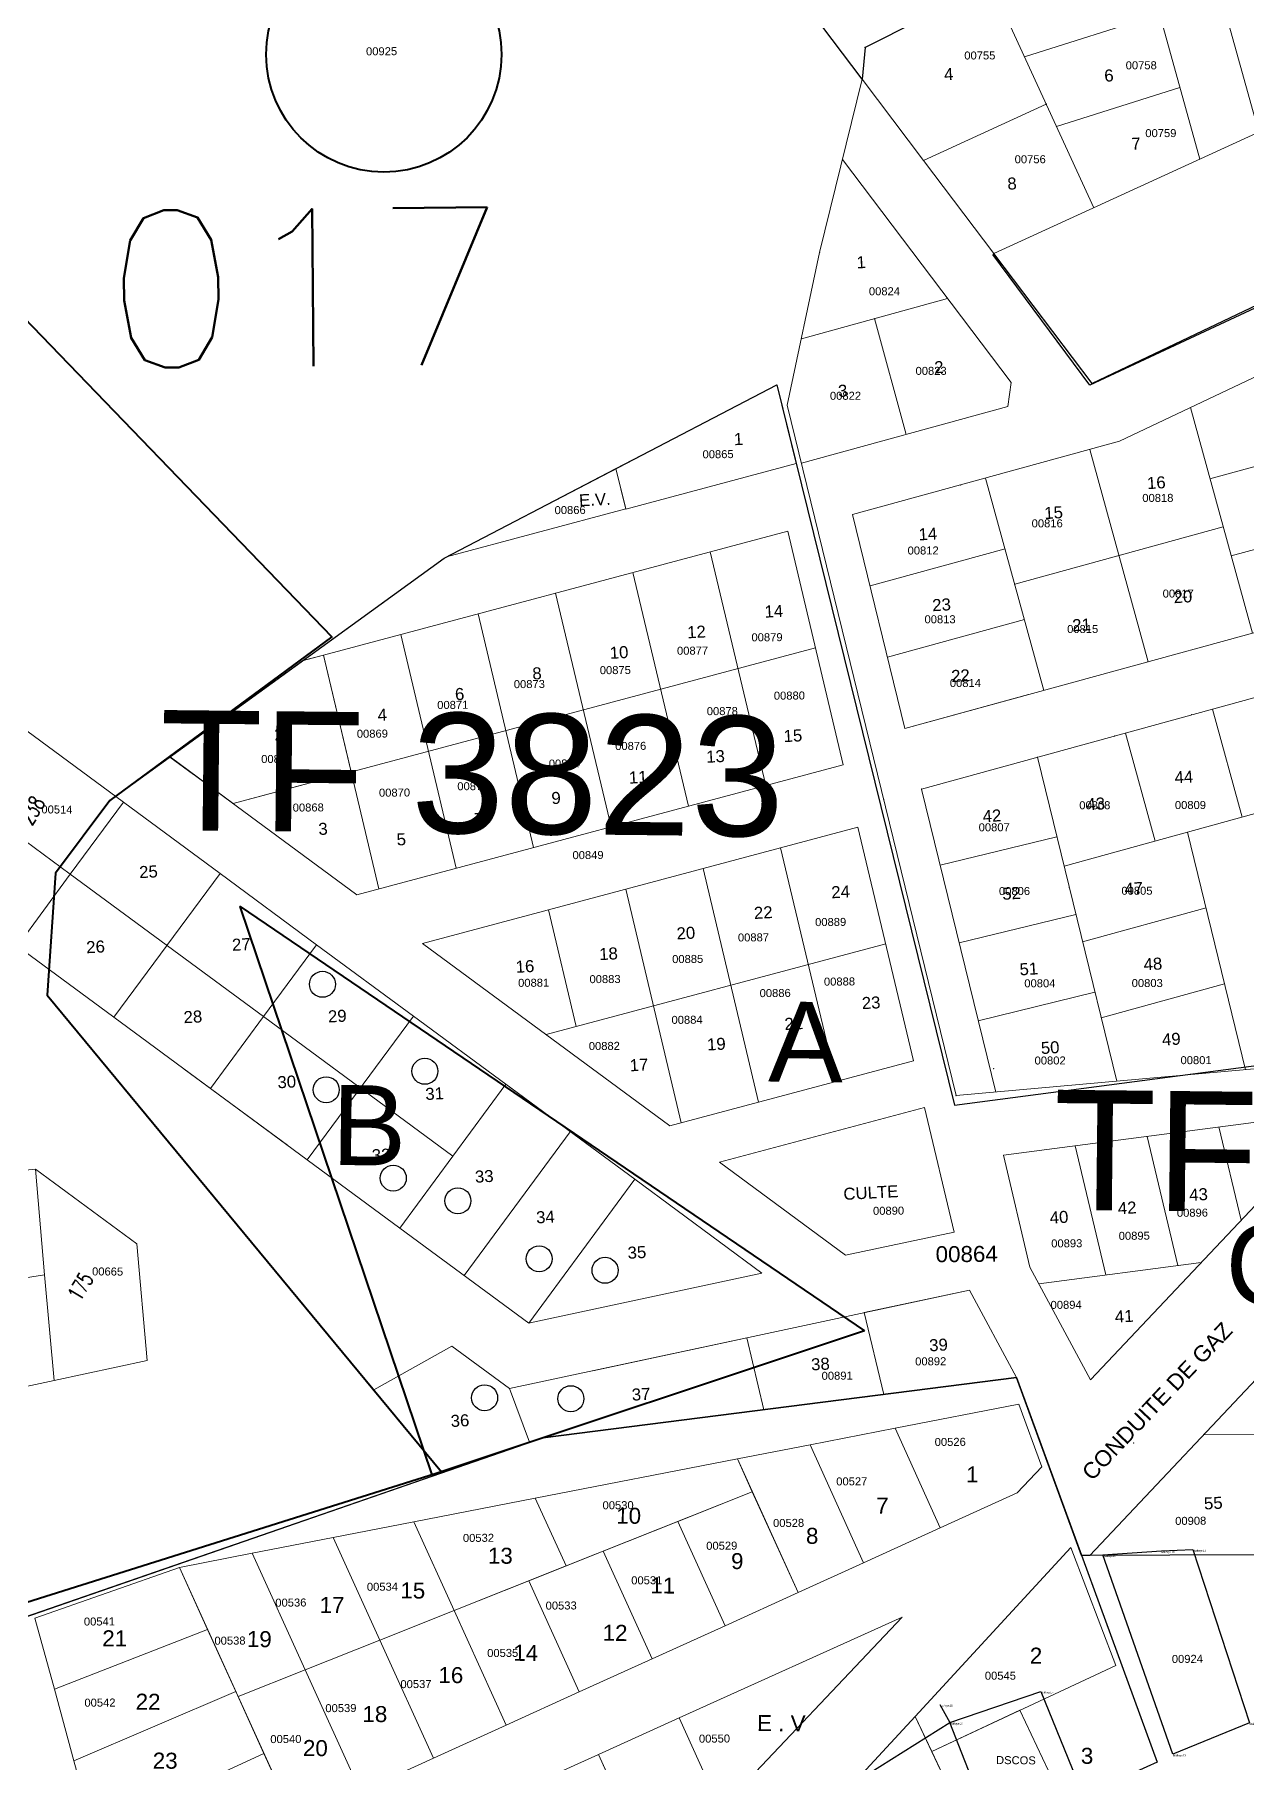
# Model space of a CAD drawing. Header units: metres. Extents: x 251686 to 255059, y 1627526 to 1631912.
# Drawn here: x 253424.3 to 253575.8, y 1630190.9 to 1630406.9 of the extents above; entities that cross this region are included whole.
import ezdxf
from ezdxf.enums import TextEntityAlignment as Align

# ---------------------------------------------------------------- set-up
doc = ezdxf.new("R2010")
doc.units = ezdxf.units.M
doc.header["$MEASUREMENT"] = 0
for name, color, linetype in [('A_revoir_niveau_0', 7, 'Continuous'), ('historique_numero_parcelle', 7, 'Continuous'), ('limites_parcelles', 7, 'Continuous'), ('limites_sections', 7, 'Continuous'), ('limites_tf', 7, 'Continuous'), ('numero_lot', 7, 'Continuous'), ('numero_parcelle', 7, 'Continuous')]:
    doc.layers.add(name, color=color, linetype=linetype)
for name, color, linetype, lineweight in [('ASSIETTE IMMAT', 7, 'Continuous', 0), ('CABA', 7, 'Continuous', 0), ('cartouche', 7, 'Continuous', 0), ('Cotation Surface1', 1, 'Continuous', 0), ('JRD', 7, 'Continuous', 0), ('Numero_TF', 7, 'Continuous', 0), ('Régularisation', 1, 'Continuous', 40)]:
    doc.layers.add(name, color=color, linetype=linetype, lineweight=lineweight)
doc.styles.get("Standard").update_dxf_attribs({"font": 'txt.shx'})
doc.styles.add('Style-Arial', font='arial.ttf')
doc.styles.add('Style-STANDARD', font='STANDARD.shx')
doc.styles.add('Style-txt', font='txt.shx')
doc.styles.add('Styledgn000', font='dgn000.shx')

# ---------------------------------------------------------------- blocks, each defined once
blk = doc.blocks.new('*U125')
at = {"color": 7, "linetype": 'Continuous', "lineweight": 30}
for p, q in [((0.424759, 34.519368, 0.000007), (0.912737, 50.202607, 0.000007)), ((0.912737, 50.202607, 0.000007), (21.815799, 48.375721, 0.000007)), ((21.815799, 48.375721, 0.000007), (21.33018, 33.126481, 0.000007)), ((-14.366186, 14.83066, 0.000007), (-21.074376, 35.133549, 0.000007)), ((-21.074376, 35.133549, 0.000007), (-11.355527, 34.972944, 0.000007)), ((-11.355527, 34.972944, 0.000007), (0.424759, 34.519368, 0.000007)), ((-5.544273, 18.602794, 0.000007), (-11.355527, 34.972944, 0.000007)), ((-40.753208, 32.416124, 0.000007), (-33.436425, 32.909189, 0.000007)), ((-32.003922, 7.504339, 0.000007), (-40.753208, 32.416124, 0.000007)), ((-33.436425, 32.909189, 0.000007), (-29.508968, 33.084341, 0.000007)), ((-29.508968, 33.084341, 0.000007), (-22.431405, 11.434797, 0.000007)), ((26.973159, 32.809284, 0.000007), (-5.544273, 18.602794, 0.000007)), ((0.424759, 34.519368, 0.000007), (21.33018, 33.126481, 0.000007)), ((21.33018, 33.126481, 0.000007), (26.973159, 32.809284, 0.000007)), ((-5.544273, 18.602794, 0.000007), (-14.366186, 14.83066, 0.000007)), ((50.608737, 11.216902, 0.000007), (64.558169, 17.400906, 0.000007)), ((64.558169, 17.400906, 0.000007), (68.46952, 5.505061, 0.000007)), ((-59.893992, 11.480442, 0.000007), (-48.525256, 15.365228, 0.000007)), ((-48.525256, 15.365228, 0.000007), (-43.153327, 2.155467, 0.000007)), ((-61.12722, 13.730821, 0.000007), (-59.893992, 11.480442, 0.000007)), ((-70.062342, 5.065506, 0.000007), (-59.893992, 11.480442, 0.000007)), ((-54.032371, -3.465059, 0.000007), (-59.893992, 11.480442, 0.000007)), ((-22.431405, 11.434797, 0.000007), (-32.003922, 7.504339, 0.000007)), ((22.93396, 0.179315, 0.000007), (50.608737, 11.216902, 0.000007)), ((50.608737, 11.216902, 0.000007), (53.111684, 2.402923, 0.000007)), ((-64.706134, -7.260841, 0.000007), (-70.062342, 5.065506, 0.000007)), ((-43.153327, 2.155467, 0.000007), (-54.032371, -3.465059, 0.000007)), ((13.334092, -4.565, 0.000007), (22.93396, 0.179315, 0.000007)), ((-64.706134, -7.260841, 0.000007), (-54.032371, -3.465059, 0.000007)), ((4.065266, -9.011877, 0.000007), (13.334092, -4.565, 0.000007)), ((9.463608, -30.711784, 0.000007), (4.065266, -9.011877, 0.000007)), ((-11.888592, -16.073073, 0.000007), (-3.031716, -12.104795, 0.000007)), ((-3.031716, -12.104795, 0.000007), (2.366423, -32.767342, 0.000007)), ((-21.99105, -20.128371, 0.000007), (-11.888592, -16.073073, 0.000007)), ((-32.624524, -25.676973, 0.000007), (-21.99105, -20.128371, 0.000007)), ((-29.05057, -40.835853, 0.000007), (-32.624524, -25.676973, 0.000007)), ((-52.723416, -33.01474, 0.000007), (-41.063352, -27.910447, 0.000007)), ((-41.063352, -27.910447, 0.000007), (-35.876208, -42.612248, 0.000007)), ((-56.165445, -34.950888, 0.000007), (-52.723416, -33.01474, 0.000007)), ((-52.723416, -33.01474, 0.000007), (-52.165762, -33.260012, 0.000007)), ((-64.21641, -38.87483, 0.000007), (-56.165445, -34.950888, 0.000007)), ((-66.789287, -45.989095, 0.000007), (-64.21641, -38.87483, 0.000007)), ((-66.079708, -49.935867, 0.000007), (-66.789287, -45.989095, 0.000007))]:
    blk.add_line(p, q, dxfattribs=at)
at = {"color": 7, "linetype": 'Continuous', "lineweight": 30, "style": 'Style-Arial'}
for s, height, p in [('etalfaye9', 0.25, (0.912737, 50.202607, 0.000007)), ('etalfaye1', 0.25, (21.815799, 48.375721, 0.000007)), ('etalfaye6', 0.25, (-21.074376, 35.133549, 0.000007)), ('etalfaye7', 0.25, (-11.355527, 34.972944, 0.000007)), ('etalfaye14', 0.25, (-40.753208, 32.416124, 0.000007)), ('etalfaye10', 0.25, (-33.436425, 32.909189, 0.000007)), ('etalfaye11', 0.25, (-29.508968, 33.084341, 0.000007)), ('etalfaye8', 0.25, (0.424759, 34.519368, 0.000007)), ('etalfaye2', 0.25, (21.33018, 33.126481, 0.000007)), ('etalfaye3', 0.25, (26.973159, 32.809284, 0.000007)), ('Fondation', 1, (-16.445344, 27.328313, 0.000007)), ('etalfaye4', 0.25, (-5.544273, 18.602794, 0.000007)), ('etalfaye42', 0.25, (64.558169, 17.400906, 0.000007)), ('etalfaye17', 0.25, (-48.525256, 15.365228, 0.000007)), ('etalfaye15', 0.25, (-61.12722, 13.730821, 0.000007)), ('etalfaye5', 0.25, (-14.366186, 14.83066, 0.000007)), ('etalfaye16', 0.25, (-59.893992, 11.480442, 0.000007)), ('etalfaye12', 0.25, (-22.431405, 11.434797, 0.000007)), ('etalfaye41', 0.25, (50.608737, 11.216902, 0.000007)), ('DSCOS', 1, (-54.100599, 7.292217, 0.000007)), ('etalfaye13', 0.25, (-32.003922, 7.504339, 0.000007)), ('etalfaye21', 0.25, (-70.062342, 5.065506, 0.000007)), ('etalfaye43', 0.25, (68.46952, 5.505061, 0.000007)), ('etalfaye18', 0.25, (-43.153327, 2.155467, 0.000007)), ('etalfaye40', 0.25, (53.111684, 2.402923, 0.000007)), ('etalfaye39', 0.25, (22.93396, 0.179315, 0.000007)), ('etalfaye19', 0.25, (-54.032371, -3.465059, 0.000007)), ('etalfaye38', 0.25, (13.334092, -4.565, 0.000007)), ('etalfaye20', 0.25, (-64.706134, -7.260841, 0.000007)), ('etalfaye37', 0.25, (4.065266, -9.011877, 0.000007)), ('etalfaye34', 0.25, (-3.031716, -12.104795, 0.000007)), ('etalfaye33', 0.25, (-11.888592, -16.073073, 0.000007)), ('etalfaye32', 0.25, (-21.99105, -20.128371, 0.000007)), ('etalfaye31', 0.25, (-32.624524, -25.676973, 0.000007)), ('etalfaye28', 0.25, (-41.063352, -27.910447, 0.000007)), ('etalfaye36', 0.25, (9.463608, -30.711784, 0.000007)), ('etalfaye26', 0.25, (-52.723416, -33.01474, 0.000007)), ('etalfaye27', 0.25, (-52.165762, -33.260012, 0.000007)), ('etalfaye35', 0.25, (2.366423, -32.767342, 0.000007)), ('etalfaye25', 0.25, (-56.165445, -34.950888, 0.000007)), ('etalfaye24', 0.25, (-64.21641, -38.87483, 0.000007)), ('etalfaye30', 0.25, (-29.05057, -40.835853, 0.000007)), ('etalfaye29', 0.25, (-35.876208, -42.612248, 0.000007)), ('etalfaye23', 0.25, (-66.789287, -45.989095, 0.000007)), ('etalfaye22', 0.25, (-66.079708, -49.935867, 0.000007))]:
    blk.add_text(s, height=height, rotation=359.3981, dxfattribs=at).set_placement(p, align=Align.TOP_LEFT)

msp = doc.modelspace()

# ---------------------------------------------------------------- linework, layer by layer
at = {"layer": 'A_revoir_niveau_0', "color": 7, "linetype": 'Continuous', "lineweight": 0}
for p, q in [((253426.951666, 1630302.181018, 0.000001), (253433.747206, 1630311.240131, 0.000001)), ((253425.891305, 1630286.921315, 0.000001), (253425.891305, 1630286.921315, 0.000001)), ((253475.227601, 1630227.28975, 0.000001), (253463.19944, 1630241.806906, 0.000001)), ((253556.123335, 1630216.939374, 0.000001), (253555.093287, 1630216.940194, 0.000001))]:
    msp.add_line(p, q, dxfattribs=at)
at = {"layer": 'ASSIETTE IMMAT', "color": 2, "linetype": 'Continuous', "lineweight": 40}
msp.add_polyline3d([(253051.328657, 1630189.868554, 0.107802), (253064.47615, 1630192.480191, 0.119025), (253127.170843, 1630261.123702, -0.155233), (253240.323351, 1630302.583188, -0.169383), (253240.402059, 1630306.970355, -0.194816), (253214.441245, 1630371.065281, -0.620942), (253249.160799, 1630445.549329, -0.985563), (253248.789881, 1630447.955584, -1.032), (253249.884411, 1630447.316655, -1.032), (253304.286069, 1630415.559825, -1.031998), (253414.612458, 1630333.669779, 0), (253419.115578, 1630335.223204, 0), (253417.223445, 1630377.505383, -0.250452), (253461.434413, 1630331.705787, 0.105676), (253433.741967, 1630311.238564, 0.169342), (253426.946043, 1630302.175298, 0.208535), (253425.890711, 1630286.923038, 0.295383), (253475.143062, 1630227.385845, 0.741791), (253420.304206, 1630210.070727, 0.732443), (253338.304982, 1630212.02092, 0.556061), (253281.716049, 1630158.445014, 0.754712)], dxfattribs=at)
at = {"layer": 'CABA', "color": 80, "linetype": 'Continuous', "lineweight": 13}
msp.add_point((253544.101169, 1630277.733978), dxfattribs=at)
at = {"layer": 'Cotation Surface1', "color": 1, "linetype": 'Continuous', "lineweight": 40}
msp.add_circle((253467.950618, 1630404.443439, -0.000019), 14.694333, dxfattribs=at)
at = {"layer": 'JRD', "color": 7, "linetype": 'Continuous', "lineweight": 0}
for p, q in [((253423.340833, 1630319.931186, 0.000001), (253435.417002, 1630311.033334, 0.000001)), ((253444.182816, 1630314.499404, 0.000001), (253441.236525, 1630316.674975, 0.000001)), ((253416.715229, 1630310.954717, 0.000001), (253428.785027, 1630302.046111, 0.000001)), ((253422.170177, 1630293.06327, 0.000001), (253428.785027, 1630302.046111, 0.000001))]:
    msp.add_line(p, q, dxfattribs=at)
at = {"layer": 'limites_parcelles', "color": 7, "linetype": 'Continuous', "lineweight": 0}
for p, q in [((253556.164329, 1630470.611696), (253577.236298, 1630394.755202)), ((253569.871846, 1630391.374932), (253548.454748, 1630468.47385)), ((253528.075509, 1630405.340312), (253541.379248, 1630412.053474)), ((253543.969926, 1630412.862372), (253556.623723, 1630385.29407)), ((253547.961866, 1630404.165298), (253564.842104, 1630409.480684)), ((253527.694071, 1630401.34559), (253528.078129, 1630405.334261)), ((253522.377732, 1630379.691189), (253527.694071, 1630401.34559)), ((253527.694071, 1630401.34559), (253535.349718, 1630391.208742)), ((253551.953805, 1630395.468225), (253567.384987, 1630400.32732)), ((253550.67928, 1630398.244981), (253535.349718, 1630391.208742)), ((253546.302747, 1630363.446866), (253525.234012, 1630391.32533)), ((253535.349718, 1630391.208742), (253544.147431, 1630379.567476)), ((253518.334579, 1630360.641318), (253522.377732, 1630379.691189)), ((253520.094526, 1630368.933552), (253538.362506, 1630373.953511)), ((253529.226183, 1630371.44289), (253533.20078, 1630356.979054)), ((253582.443175, 1630366.86284), (253559.831512, 1630356.127353)), ((253545.905779, 1630360.47033), (253546.302747, 1630363.446866)), ((253539.431743, 1630274.38044), (253518.334579, 1630360.641318)), ((253520.110072, 1630353.381786), (253545.905779, 1630360.47033)), ((253576.424939, 1630332.154112), (253568.68245, 1630360.32957)), ((253526.496864, 1630346.967141), (253559.831512, 1630356.127353)), ((253563.40989, 1630328.577635), (253556.119644, 1630355.107348)), ((253571.125476, 1630351.439228), (253585.589313, 1630355.413826)), ((253543.102191, 1630351.53021), (253550.392437, 1630325.000497)), ((253533.035833, 1630320.23098), (253526.496864, 1630346.967141)), ((253457.931711, 1630328.751984, 0.000001), (253518.390407, 1630344.912671, 0.000001)), ((253525.316721, 1630315.710823, 0.000001), (253518.390407, 1630344.912671, 0.000001)), ((253546.746406, 1630338.268657), (253572.778909, 1630345.422272)), ((253573.775208, 1630341.79667), (253588.239044, 1630345.771268)), ((253528.676271, 1630338.056107), (253545.531995, 1630342.687985)), ((253515.652027, 1630313.127438, 0.000001), (253508.725713, 1630342.329286, 0.000001)), ((253505.987333, 1630310.544053, 0.000001), (253499.061018, 1630339.745901, 0.000001)), ((253496.322638, 1630307.960668, 0.000001), (253489.396324, 1630337.162516, 0.000001)), ((253486.657944, 1630305.377283, 0.000001), (253479.73163, 1630334.57913, 0.000001)), ((253533.035833, 1630320.23098), (253590.888776, 1630336.12871)), ((253476.99325, 1630302.793898, 0.000001), (253470.066936, 1630331.995745, 0.000001)), ((253530.855678, 1630329.145074), (253547.961799, 1630333.845759)), ((253449.112475, 1630310.867961, 0.000001), (253521.853564, 1630330.311747, 0.000001)), ((253467.328556, 1630300.210512, 0.000001), (253460.402242, 1630329.41236, 0.000001)), ((253535.108987, 1630312.680422), (253592.963516, 1630328.578587)), ((253533.035833, 1630320.23098), (253548.463925, 1630324.470551)), ((253575.170237, 1630309.170105), (253571.460612, 1630322.669686)), ((253564.274146, 1630306.175908), (253560.564522, 1630319.675489)), ((253441.240727, 1630316.678025, 0.000001), (253464.555834, 1630299.46936, 0.000001)), ((253464.555834, 1630299.46936, 0.000001), (253525.316721, 1630315.710823, 0.000001)), ((253559.481709, 1630276.173817), (253549.572824, 1630316.655019)), ((253552.902756, 1630303.051101), (253596.673141, 1630315.079006)), ((253544.368175, 1630274.821981), (253535.108987, 1630312.680422)), ((253435.417002, 1630311.033334, 0.000001), (253428.785027, 1630302.046111, 0.000001)), ((253435.417002, 1630311.033334, 0.000001), (253447.4868, 1630302.124728, 0.000001)), ((253472.792292, 1630293.390107, 0.000001), (253527.163738, 1630307.923664, 0.000001)), ((253534.090052, 1630278.721816, 0.000001), (253527.163738, 1630307.923664, 0.000001)), ((253537.437195, 1630303.160979), (253552.003813, 1630306.723594)), ((253575.591068, 1630277.614725), (253568.327304, 1630307.289697)), ((253524.425358, 1630276.138431, 0.000001), (253517.499044, 1630305.340279, 0.000001)), ((253428.785027, 1630302.046111, 0.000001), (253452.930994, 1630284.239653, 0.000001)), ((253447.486545, 1630302.126812, 0.000001), (253440.85457, 1630293.139588, 0.000001)), ((253447.4868, 1630302.124728, 0.000001), (253459.556598, 1630293.216122, 0.000001)), ((253514.760664, 1630273.555046, 0.000001), (253507.83435, 1630302.756894, 0.000001)), ((253505.09597, 1630270.971661, 0.000001), (253498.169655, 1630300.173509, 0.000001)), ((253491.968118, 1630282.9892, 0.000001), (253488.504961, 1630297.590123, 0.000001)), ((253555.221816, 1630293.576943), (253570.646364, 1630297.81554)), ((253539.812913, 1630293.447279), (253554.381396, 1630297.010351)), ((253434.239975, 1630284.154664, 0.000001), (253422.170177, 1630293.06327, 0.000001)), ((253434.238821, 1630284.155515, 0.000001), (253440.863487, 1630293.151686, 0.000001)), ((253459.556598, 1630293.216122, 0.000001), (253452.930994, 1630284.239653, 0.000001)), ((253459.556598, 1630293.216122, 0.000001), (253471.632767, 1630284.318271, 0.000001)), ((253472.792292, 1630293.390107, 0.000001), (253503.679011, 1630270.592906, 0.000001)), ((253488.235652, 1630281.991506, 0.000001), (253530.626895, 1630293.32274, 0.000001)), ((253542.18863, 1630283.733579), (253556.758979, 1630287.297107)), ((253557.540876, 1630284.102785), (253572.965424, 1630288.341382)), ((253458.375188, 1630266.354578, 0.000001), (253471.632767, 1630284.318271, 0.000001)), ((253471.632767, 1630284.318271, 0.000001), (253483.187392, 1630275.78991, 0.000001)), ((253446.30539, 1630275.263184, 0.000001), (253434.239975, 1630284.154664, 0.000001)), ((253446.30539, 1630275.263184, 0.000001), (253452.930994, 1630284.239653, 0.000001)), ((253452.930994, 1630284.239653, 0.000001), (253476.567139, 1630266.809165, 0.000001)), ((253625.084271, 1630282.041664), (253539.431743, 1630274.38044)), ((253556.118436, 1630216.936818, 0.000001), (253616.432924, 1630280.826743, 0.000001)), ((253503.679011, 1630270.592906, 0.000001), (253534.090052, 1630278.721816, 0.000001)), ((253443.021573, 1630277.686067, 0.000001), (253455.900751, 1630268.181723, 0.000001)), ((253483.187392, 1630275.78991, 0.000001), (253469.939912, 1630257.818958, 0.000001)), ((253483.186737, 1630275.789021, 0.000001), (253499.287508, 1630263.924571, 0.000001)), ((253483.187392, 1630275.78991, 0.000001), (253499.288163, 1630263.925459, 0.000001)), ((253458.375188, 1630266.354578, 0.000001), (253446.30539, 1630275.263184, 0.000001)), ((253509.890467, 1630266.042584, 0.000001), (253535.475315, 1630272.881447, 0.000001)), ((253539.166916, 1630257.317386, 0.000001), (253535.475315, 1630272.881447, 0.000001)), ((253545.336258, 1630266.924615, 0.000001), (253587.970623, 1630272.527598, 0.000001)), ((253587.970623, 1630272.527598, 0.000001), (253556.198537, 1630238.878158, 0.000001)), ((253491.237777, 1630269.857685, 0.000001), (253477.990952, 1630251.887621, 0.000001)), ((253567.104362, 1630253.14349, 0.000001), (253563.276437, 1630269.282303, 0.000001)), ((253575.011704, 1630258.80296, 0.000001), (253572.246527, 1630270.461147, 0.000001)), ((253558.134273, 1630251.964646, 0.000001), (253554.306348, 1630268.103459, 0.000001)), ((253412.683605, 1630264.075146, -1.032), (253424.428124, 1630265.179277, -1.032)), ((253424.428124, 1630265.179277, -1.032), (253437.078063, 1630255.841316, -1.032)), ((253424.428124, 1630265.179277, -1.032), (253425.582293, 1630251.977797, -1.032)), ((253469.94689, 1630257.828424, 0.000001), (253458.375188, 1630266.354578, 0.000001)), ((253509.890467, 1630266.042584, 0.000001), (253525.629449, 1630254.435314, 0.000001)), ((253548.651619, 1630252.946808, 0.000001), (253545.336258, 1630266.924615, 0.000001)), ((253499.287508, 1630263.924571, 0.000001), (253486.040683, 1630245.954507, 0.000001)), ((253499.288163, 1630263.925459, 0.000001), (253486.041338, 1630245.955396, 0.000001)), ((253499.287508, 1630263.924571, 0.000001), (253515.18035, 1630252.198949, 0.000001)), ((253486.040683, 1630245.954507, 0.000001), (253469.939912, 1630257.818958, 0.000001)), ((253486.041338, 1630245.955396, 0.000001), (253469.940567, 1630257.819846, 0.000001)), ((253525.629449, 1630254.435314, 0.000001), (253539.166916, 1630257.317386, 0.000001)), ((253437.078063, 1630255.841316, -1.032), (253438.370298, 1630241.259163, -1.032)), ((253425.582293, 1630251.977797, -1.032), (253413.932042, 1630250.189784, -1.032)), ((253426.753284, 1630238.78062, -1.032), (253425.582293, 1630251.977797, -1.032)), ((253515.18035, 1630252.198949, 0.000001), (253486.018837, 1630245.949826, 0.000001)), ((253548.651619, 1630252.946808, 0.000001), (253556.198537, 1630238.878158, 0.000001)), ((253549.768272, 1630250.865191, 0.000001), (253570.031163, 1630253.528128, 0.000001)), ((253541.108474, 1630250.084905, 0.000001), (253494.063541, 1630240.00348, 0.000001)), ((253530.379443, 1630237.039838, 0.000001), (253527.953932, 1630247.265971, 0.000001)), ((253438.370298, 1630241.259163, -1.032), (253426.753284, 1630238.78062, -1.032)), ((253426.753284, 1630238.78062, -1.032), (253415.180479, 1630236.304422, -1.032)), ((253617.005636, 1630232.164567, 0.000001), (253570.331097, 1630231.992004, 0.000001))]:
    msp.add_line(p, q, dxfattribs=at)
at = {"layer": 'limites_parcelles', "color": 7, "linetype": 'Continuous', "lineweight": 0, "elevation": 0.000001, "flags": 128}
for points in [[(253517.012614, 1630363.185692), (253519.439421, 1630353.349656), (253498.178507, 1630347.662687), (253498.178507, 1630347.662687), (253496.931524, 1630352.716065), (253517.012614, 1630363.185692)], [(253460.394664, 1630329.408597), (253463.861512, 1630314.811372), (253449.109254, 1630310.866126), (253441.239884, 1630316.679114), (253457.847346, 1630328.725319), (253460.394664, 1630329.408597)], [(253513.281613, 1630244.118316), (253515.407366, 1630235.13549), (253487.819072, 1630231.63511), (253486.152966, 1630231.062581), (253483.653281, 1630237.76921), (253513.281613, 1630244.118316)], [(253476.438728, 1630243.085292), (253483.653281, 1630237.76921), (253486.152966, 1630231.062581), (253475.222703, 1630227.287194), (253466.68054, 1630237.597498), (253476.438728, 1630243.085292)], [(253531.794586, 1630232.811772), (253547.265742, 1630235.817573), (253550.143557, 1630227.999555), (253547.065135, 1630224.733777), (253537.44355, 1630220.36085), (253531.794586, 1630232.811772)]]:
    msp.add_lwpolyline(points, close=True, dxfattribs=at)
for points in [[(253496.941071, 1630352.715291), (253498.186133, 1630347.666305), (253475.782292, 1630341.67773), (253496.941071, 1630352.715291)], [(253483.702565, 1630275.409665), (253490.134585, 1630270.669241)], [(253483.70322, 1630275.410554), (253490.13524, 1630270.67013)], [(253527.953932, 1630247.265971), (253541.108474, 1630250.084905), (253546.976117, 1630239.14669), (253530.379443, 1630237.039838), (253527.953932, 1630247.265971)]]:
    msp.add_lwpolyline(points, dxfattribs=at)
at = {"layer": 'limites_parcelles', "color": 1, "linetype": 'Continuous', "lineweight": 30}
for centre in [(253460.275072, 1630288.276897), (253473.077309, 1630277.415978, 0.000001), (253460.751572, 1630275.102813), (253469.123645, 1630264.065021, 0.000001), (253477.19608, 1630261.230696, 0.000001), (253487.344179, 1630253.984983, 0.000001), (253495.575975, 1630252.547863, 0.000001), (253480.53351, 1630236.621807, 0.000001), (253491.314169, 1630236.508551, 0.000001)]:
    msp.add_circle(centre, 1.624573, dxfattribs=at)
at = {"layer": 'limites_parcelles', "color": 7, "linetype": 'Continuous', "lineweight": 0}
for points in [[(253521.190422, 1630230.750876, 0.000001), (253531.794586, 1630232.811772, 0.000001), (253537.44355, 1630220.36085, 0.000001), (253527.876993, 1630216.013866, 0.000001)], [(253512.101567, 1630228.984393, 0.000001), (253521.190422, 1630230.750876, 0.000001), (253527.876993, 1630216.013866, 0.000001), (253519.677086, 1630212.287451, 0.000001)], [(253486.858416, 1630224.078825, 0.000001), (253512.101567, 1630228.984393, 0.000001), (253513.96826, 1630224.870436, 0.000001), (253490.704546, 1630215.606792, 0.000001)], [(253471.708325, 1630221.134688, 0.000001), (253486.858416, 1630224.078825, 0.000001), (253490.704546, 1630215.606792, 0.000001), (253476.741716, 1630210.046411, 0.000001)], [(253504.660374, 1630221.164181, 0.000001), (253513.969261, 1630224.871435, 0.000001), (253519.677086, 1630212.287451, 0.000001), (253510.565745, 1630208.14699, 0.000001)], [(253461.608264, 1630219.172264, 0.000001), (253471.708325, 1630221.134688, 0.000001), (253476.741716, 1630210.046411, 0.000001), (253467.43383, 1630206.340156, 0.000001)], [(253495.352487, 1630217.457926, 0.000001), (253504.660374, 1630221.164181, 0.000001), (253510.565745, 1630208.14699, 0.000001), (253501.455403, 1630204.005528, 0.000001)], [(253467.43383, 1630206.340156, 0.000001), (253458.116939, 1630202.629911, 0.000001), (253451.4962, 1630217.206852, 0.000001), (253461.608264, 1630219.172264, 0.000001)], [(253486.0446, 1630213.750671, 0.000001), (253495.352487, 1630217.457926, 0.000001), (253501.455403, 1630204.005528, 0.000001), (253492.345064, 1630199.866066, 0.000001)], [(253534.314874, 1630196.798113, 0.000001), (253536.373305, 1630192.433955, 0.000001), (253559.355571, 1630203.179894, 0.000001), (253553.761996, 1630217.91276, 0.000001)], [(253442.408327, 1630215.422368, 0.000001), (253445.92822, 1630207.678678, 0.000001), (253426.798383, 1630200.205706, 0.000001), (253424.367694, 1630209.098257, 0.000001)], [(253458.116939, 1630202.629911, 0.000001), (253449.739441, 1630199.293682, 0.000001), (253442.408327, 1630215.422368, 0.000001), (253451.4962, 1630217.206852, 0.000001)], [(253476.741716, 1630210.046411, 0.000001), (253486.0446, 1630213.750671, 0.000001), (253492.345064, 1630199.866066, 0.000001), (253483.241726, 1630195.728597, 0.000001)], [(253467.43383, 1630206.340156, 0.000001), (253476.741716, 1630210.046411, 0.000001), (253483.241727, 1630195.729597, 0.000001), (253474.131385, 1630191.588135, 0.000001)], [(253504.818668, 1630196.617002, 0.000001), (253532.678883, 1630209.221833, 0.000001), (253509.994732, 1630185.216575, 0.000001)], [(253445.92822, 1630207.678678, 0.000001), (253449.449112, 1630199.934986, 0.000001), (253429.239033, 1630191.275146, 0.000001), (253426.798383, 1630200.205706, 0.000001)], [(253458.116939, 1630202.629911, 0.000001), (253467.43383, 1630206.340156, 0.000001), (253474.131385, 1630191.588135, 0.000001), (253465.013041, 1630187.444681, 0.000001)], [(253449.738441, 1630199.293683, 0.000001), (253458.116939, 1630202.629911, 0.000001), (253465.013041, 1630187.444681, 0.000001), (253456.819136, 1630183.72026, 0.000001)], [(253449.449112, 1630199.934986, 0.000001), (253452.969003, 1630192.189296, 0.000001), (253431.679683, 1630182.345585, 0.000001), (253429.239033, 1630191.275146, 0.000001)], [(253504.830673, 1630196.621989, 0.000001), (253509.997725, 1630185.209572, 0.000001), (253501.803649, 1630176.547148, 0.000001), (253494.776905, 1630192.073515, 0.000001)], [(253534.308887, 1630196.81112, 0.000001), (253542.013781, 1630180.472042, 0.000001), (253531.923842, 1630175.760606, 0.000001), (253526.168619, 1630187.964639, 0.000001)], [(253547.387703, 1630197.583424, 0.000001), (253536.373305, 1630192.433955, 0.000001), (253542.013781, 1630180.472042, 0.000001), (253553.031174, 1630185.615508, 0.000001)], [(253452.969003, 1630192.189296, 0.000001), (253456.819137, 1630183.72126, 0.000001), (253434.122323, 1630173.406022, 0.000001), (253431.679683, 1630182.345585, 0.000001)], [(253494.776905, 1630192.073515, 0.000001), (253501.807639, 1630176.537144, 0.000001), (253494.358394, 1630168.66794, 0.000001), (253485.638571, 1630187.940082, 0.000001)]]:
    msp.add_3dface(points, dxfattribs=at)
at = {"layer": 'limites_tf', "color": 5, "linetype": 'Continuous', "lineweight": 0}
msp.add_line((253544.147431, 1630379.567476), (253634.413991, 1630420.999651), dxfattribs=at)
at = {"layer": 'limites_tf', "color": 5, "linetype": 'Continuous', "lineweight": 30}
for p, q in [((253627.339498, 1630397.034431), (253556.400375, 1630363.354198)), ((253556.400375, 1630363.354198), (253544.147431, 1630379.567476)), ((253463.19944, 1630241.806906, 0.000001), (253425.891305, 1630286.921315, 0.000001)), ((253475.222703, 1630227.287194, 0.000001), (253463.194541, 1630241.804351, 0.000001)), ((253546.976117, 1630239.14669, 0.000001), (253487.823971, 1630231.637666, 0.000001)), ((253487.823971, 1630231.637666, 0.000001), (253475.227601, 1630227.28975, 0.000001))]:
    msp.add_line(p, q, dxfattribs=at)
at = {"layer": 'limites_tf', "color": 1, "linetype": 'Continuous', "lineweight": 30}
for p, q in [((253627.306973, 1630396.338886, 0.000001), (253556.134448, 1630363.154718, 0.000001)), ((253414.970159, 1630206.418992, 0.000001), (253487.819072, 1630231.63511, 0.000001))]:
    msp.add_line(p, q, dxfattribs=at)
at = {"layer": 'limites_tf', "color": 7, "linetype": 'Continuous', "lineweight": 30}
for p, q in [((253556.134448, 1630363.154718, 0.000001), (253543.994992, 1630379.453142, 0.000001)), ((253487.819072, 1630231.63511, 0.000001), (253546.971218, 1630239.144135, 0.000001))]:
    msp.add_line(p, q, dxfattribs=at)
at = {"layer": 'limites_tf', "color": 7, "linetype": 'Continuous', "lineweight": 13}
for p, q in [((253475.46263, 1630341.510977, 0.000001), (253517.012614, 1630363.185692, 0.000001)), ((253517.012614, 1630363.185692, 0.000001), (253539.208309, 1630273.177561, 0.000001)), ((253440.84686, 1630316.393227, 0.000001), (253475.46263, 1630341.510977, 0.000001)), ((253433.742308, 1630311.237576, 0.000001), (253440.84686, 1630316.393227, 0.000001)), ((253425.886406, 1630286.91876, 0.000001), (253426.946767, 1630302.178463, 0.000001)), ((253463.194541, 1630241.804351, 0.000001), (253425.886406, 1630286.91876, 0.000001)), ((253539.208309, 1630273.177561, 0.000001), (253595.579242, 1630280.585797, 0.000001)), ((253549.615327, 1630231.905959, 0.000001), (253546.971218, 1630239.144135, 0.000001)), ((253487.819072, 1630231.63511, 0.000001), (253475.222703, 1630227.287194, 0.000001)), ((253555.088388, 1630216.937639, 0.000001), (253549.615327, 1630231.905959, 0.000001)), ((253556.138435, 1630216.936608, 0.000001), (253555.088388, 1630216.937639, 0.000001)), ((253620.19446, 1630217.173716, 0.000001), (253556.138435, 1630216.936608, 0.000001))]:
    msp.add_line(p, q, dxfattribs=at)
at = {"layer": 'limites_tf', "color": 5, "linetype": 'Continuous', "lineweight": 30, "flags": 128}
msp.add_lwpolyline([(253594.426761, 1630586.600801), (253652.57738, 1630675.466051), (253711.461613, 1630669.490237), (253773.051404, 1630655.133117), (253863.473011, 1630631.515451), (253855.553493, 1630548.171187), (253852.242032, 1630482.492448), (253763.124963, 1630463.616363), (253714.316845, 1630461.398339), (253689.131833, 1630451.507025), (253671.664644, 1630435.308476), (253634.413991, 1630420.999651), (253629.589095, 1630422.456662), (253601.398835, 1630430.946052), (253541.381868, 1630412.047423), (253528.078129, 1630405.334261), (253527.694071, 1630401.34559), (253457.501025, 1630494.253514), (253431.583886, 1630529.165058), (253432.128648, 1630533.353164), (253488.960463, 1630553.633025), (253594.426761, 1630586.600801)], close=True, dxfattribs=at)
at = {"layer": 'limites_tf', "color": 5, "linetype": 'Continuous', "lineweight": 30, "elevation": 0.000001, "flags": 128}
for points in [[(253517.017513, 1630363.188248), (253539.213208, 1630273.180117), (253595.584141, 1630280.588352), (253616.437823, 1630280.829299), (253658.465274, 1630281.31783), (253656.067885, 1630233.03035), (253620.199359, 1630217.176272), (253588.161347, 1630217.057823), (253555.088388, 1630216.937639), (253546.976117, 1630239.14669), (253487.823971, 1630231.637666), (253475.227601, 1630227.28975), (253425.891305, 1630286.921315), (253426.951666, 1630302.181018), (253433.742308, 1630311.237576), (253475.467529, 1630341.513532), (253517.017513, 1630363.188248)], [(253548.016539, 1630236.325605), (253564.532354, 1630191.099612), (253272.339917, 1630059.131794), (253275.887626, 1630063.654776), (253281.717567, 1630158.440612), (253316.436819, 1630191.875884), (253332.171432, 1630206.5114), (253337.580721, 1630195.943993), (253395.310345, 1630207.028158), (253414.974952, 1630206.411548), (253417.55458, 1630207.314499), (253487.823971, 1630231.637666), (253546.976117, 1630239.14669), (253548.016539, 1630236.325605)]]:
    msp.add_lwpolyline(points, close=True, dxfattribs=at)
at = {"layer": 'numero_lot', "color": 7, "linetype": 'Continuous', "lineweight": 30}
for p in [(253528.078129, 1630405.334261), (253527.694071, 1630401.34559), (253550.67928, 1630398.244981), (253544.147431, 1630379.567476)]:
    msp.add_point(p, dxfattribs=at)
at = {"layer": 'numero_lot', "color": 7, "linetype": 'Continuous', "lineweight": 0}
for p in [(253522.377732, 1630379.691189), (253529.226183, 1630371.44289), (253539.996445, 1630350.676765), (253546.746406, 1630338.268657), (253563.40989, 1630328.577635), (253568.859339, 1630321.954867), (253559.218962, 1630319.305735), (253549.572824, 1630316.655019), (253535.108987, 1630312.680422), (253530.382239, 1630311.381533), (253553.567989, 1630300.345118), (253539.431743, 1630274.38044), (253561.601045, 1630230.971605, 0.000001)]:
    msp.add_point(p, dxfattribs=at)
at = {"layer": 'Régularisation', "color": 2, "linetype": 'Continuous', "lineweight": 40}
msp.add_3dface([(253528, 1630245), (253474, 1630227), (253450, 1630298)], dxfattribs=at)

# ---------------------------------------------------------------- block references
at = {"layer": 'A_revoir_niveau_0', "color": 7, "linetype": 'Continuous', "lineweight": 30}
msp.add_blockref('*U125', (253598.517208, 1630184.571876, -0.000006), dxfattribs=at)

# ---------------------------------------------------------------- texts
at = {"layer": 'cartouche', "color": 7, "linetype": 'Continuous', "lineweight": 0, "char_height": 1.5, "attachment_point": 7, "rotation": 3.04137172, "line_spacing_factor": 0.6}
for s, insert in [('\\fArial|b0|i0|c00|p39;E.V.', (253492.366638, 1630347.987581, 0.000001)), ('\\fArial|b0|i0|c00|p39;CULTE', (253525.385159, 1630261.31036, 0.000001))]:
    msp.add_mtext(s, dxfattribs=dict(at, insert=insert))
at = {"layer": 'historique_numero_parcelle', "color": 7, "linetype": 'Continuous', "lineweight": 0, "style": 'Style-Arial'}
for s, height, p in [('00849', 1, (253491.505636, 1630304.913631, 0.00002)), ('00864', 2, (253536.856614, 1630255.55417, 0.00002))]:
    msp.add_text(s, height=height, rotation=0.43413, dxfattribs=at).set_placement(p, align=Align.TOP_LEFT)
at = {"layer": 'JRD', "color": 7, "linetype": 'Continuous', "lineweight": 0, "style": 'Style-STANDARD', "width": 0.738818}
msp.add_text('238', height=2, rotation=59.35591, dxfattribs=at).set_placement((253423.960147, 1630307.99769, 0.000001))
at = {"layer": 'limites_sections', "color": 3, "lineweight": 30, "style": 'Style-txt'}
msp.add_text('017', height=19.646083, rotation=0.56223, dxfattribs=at).set_placement((253458.23222, 1630375.328341), align=Align.MIDDLE_CENTER)
at = {"layer": 'limites_tf', "color": 7, "linetype": 'Continuous', "lineweight": 13, "style": 'Style-Arial'}
msp.add_text('CONDUITE DE GAZ', height=2, rotation=46.648902, dxfattribs=at).set_placement((253556.412531, 1630226.139985, 0.000001))
at = {"layer": 'numero_lot', "color": 7, "linetype": 'Continuous', "lineweight": 0, "style": 'Style-STANDARD', "width": 0.738818}
msp.add_text('175', height=1.964608, rotation=59.34774, dxfattribs=at).set_placement((253430.044958, 1630248.565868, -1.032))
at = {"layer": 'numero_lot', "color": 7, "linetype": 'Continuous', "lineweight": 30, "char_height": 1.5, "attachment_point": 7, "rotation": 3.44141889, "line_spacing_factor": 0.6}
for s, insert in [('\\fArial|b0|i0|c00|p39;4', (253537.956281, 1630401.211024)), ('\\fArial|b0|i0|c00|p39;6', (253557.976104, 1630401.016195)), ('\\fArial|b0|i0|c00|p39;7', (253561.354799, 1630392.52449)), ('\\fArial|b0|i0|c00|p39;8', (253545.870591, 1630387.522727))]:
    msp.add_mtext(s, dxfattribs=dict(at, insert=insert))
at = {"layer": 'numero_lot', "color": 7, "linetype": 'Continuous', "lineweight": 0, "char_height": 1.5, "attachment_point": 7, "line_spacing_factor": 0.6}
for s, insert, rotation in [('\\fArial|b0|i0|c00|p39;1', (253527.033535, 1630377.709454), 3.44141889), ('\\fArial|b0|i0|c00|p39;2', (253536.74098, 1630364.601123), 3.44141889), ('\\fArial|b0|i0|c00|p39;3', (253524.726609, 1630361.636343), 3.44141889), ('\\fArial|b0|i0|c00|p39;1', (253511.7051, 1630355.622589, 0.000001), 3.04137172), ('\\fArial|b0|i0|c00|p39;16', (253563.31242, 1630350.115759), 3.44141889), ('\\fArial|b0|i0|c00|p39;15', (253550.481131, 1630346.370141), 3.44141889), ('\\fArial|b0|i0|c00|p39;14', (253534.775381, 1630343.730788), 3.44141889), ('\\fArial|b0|i0|c00|p39;23', (253536.488644, 1630334.863574), 3.44141889), ('\\fArial|b0|i0|c00|p39;20', (253566.635395, 1630335.867363), 3.44141889), ('\\fArial|b0|i0|c00|p39;14', (253515.530813, 1630334.082509, 0.000001), 3.04137172), ('\\fArial|b0|i0|c00|p39;21', (253553.973652, 1630332.37387), 3.44141889), ('\\fArial|b0|i0|c00|p39;12', (253505.866119, 1630331.499124, 0.000001), 3.04137172), ('\\fArial|b0|i0|c00|p39;10', (253496.201425, 1630328.915739, 0.000001), 3.04137172), ('\\fArial|b0|i0|c00|p39;8', (253486.53673, 1630326.332354, 0.000001), 3.04137172), ('\\fArial|b0|i0|c00|p39;22', (253538.856291, 1630326.024845), 3.44141889), ('\\fArial|b0|i0|c00|p39;6', (253476.872036, 1630323.748968, 0.000001), 3.04137172), ('\\fArial|b0|i0|c00|p39;4', (253467.207342, 1630321.165583, 0.000001), 3.04137172), ('\\fArial|b0|i0|c00|p39;2', (253454.314548, 1630318.7277, 0.000001), 3.04137172), ('\\fArial|b0|i0|c00|p39;15', (253517.913723, 1630318.50978, 0.000001), 3.04137172), ('\\fArial|b0|i0|c00|p39;13', (253508.249029, 1630315.926395, 0.000001), 3.04137172), ('\\fArial|b0|i0|c00|p39;11', (253498.584335, 1630313.34301, 0.000001), 3.04137172), ('\\fArial|b0|i0|c00|p39;44', (253566.751808, 1630313.367638), 3.44141889), ('\\fArial|b0|i0|c00|p39;9', (253488.919641, 1630310.759625, 0.000001), 3.04137172), ('\\fArial|b0|i0|c00|p39;43', (253555.751352, 1630309.987292), 3.44141889), ('\\fArial|b0|i0|c00|p39;3', (253459.812567, 1630306.909336, 0.000001), 3.04137172), ('\\fArial|b0|i0|c00|p39;7', (253479.254946, 1630308.176239, 0.000001), 3.04137172), ('\\fArial|b0|i0|c00|p39;42', (253542.788186, 1630308.518643), 3.44141889), ('\\fArial|b0|i0|c00|p39;5', (253469.590252, 1630305.592854, 0.000001), 3.04137172), ('\\fArial|b0|i0|c00|p39;25', (253437.423877, 1630301.515721, 0.000001), 3.04137172), ('\\fArial|b0|i0|c00|p39;24', (253523.875988, 1630299.02117, 0.000001), 3.04137172), ('\\fArial|b0|i0|c00|p39;52', (253545.232277, 1630298.806541), 3.44141889), ('\\fArial|b0|i0|c00|p39;47', (253560.487965, 1630299.443411), 3.44141889), ('\\fArial|b0|i0|c00|p39;22', (253514.211294, 1630296.437785, 0.000001), 3.04137172), ('\\fArial|b0|i0|c00|p39;20', (253504.5466, 1630293.8544, 0.000001), 3.04137172), ('\\fArial|b0|i0|c00|p39;26', (253430.817201, 1630292.133943, 0.000001), 3.04137172), ('\\fArial|b0|i0|c00|p39;27', (253449.020052, 1630292.454845, 0.000001), 3.04137172), ('\\fArial|b0|i0|c00|p39;16', (253484.45213, 1630289.688023, 0.000001), 3.04137172), ('\\fArial|b0|i0|c00|p39;18', (253494.881905, 1630291.271015, 0.000001), 3.04137172), ('\\fArial|b0|i0|c00|p39;51', (253547.386563, 1630289.369956), 3.44141889), ('\\fArial|b0|i0|c00|p39;48', (253562.886405, 1630289.987429), 3.44141889), ('\\fArial|b0|i0|c00|p39;23', (253527.685582, 1630285.150279, 0.000001), 3.04137172), ('\\fArial|b0|i0|c00|p39;28', (253442.974577, 1630283.393075, 0.000001), 3.04137172), ('\\fArial|b0|i0|c00|p39;29', (253461.012298, 1630283.482924, 0.000001), 3.04137172), ('\\fArial|b0|i0|c00|p39;21', (253518.020888, 1630282.566894, 0.000001), 3.04137172), ('\\fArial|b0|i0|c00|p39;49', (253565.188145, 1630280.59499), 3.44141889), ('\\fArial|b0|i0|c00|p39;19', (253508.356194, 1630279.983509, 0.000001), 3.04137172), ('\\fArial|b0|i0|c00|p39;50', (253550.050218, 1630279.537288), 3.44141889), ('\\fArial|b0|i0|c00|p39;17', (253498.6915, 1630277.400124, 0.000001), 3.04137172), ('\\fArial|b0|i0|c00|p39;30', (253454.696737, 1630275.262027, 0.000001), 3.04137172), ('\\fArial|b0|i0|c00|p39;31', (253473.166358, 1630273.794312, 0.000001), 3.04137172), ('\\fArial|b0|i0|c00|p39;32', (253466.484814, 1630266.13595, 0.000001), 3.04137172), ('\\fArial|b0|i0|c00|p39;33', (253479.366712, 1630263.463232, 0.000001), 3.04137172), ('\\fArial|b0|i0|c00|p39;43', (253568.580437, 1630261.194994, 0.000001), 3.04137172), ('\\fArial|b0|i0|c00|p39;42', (253559.662587, 1630259.544506, 0.000001), 3.04137172), ('\\fArial|b0|i0|c00|p39;34', (253487.010166, 1630258.381322, 0.000001), 3.04137172), ('\\fArial|b0|i0|c00|p39;40', (253551.15679, 1630258.354803, 0.000001), 3.04137172), ('\\fArial|b0|i0|c00|p39;35', (253498.431653, 1630253.959034, 0.000001), 3.04137172), ('\\fArial|b0|i0|c00|p39;41', (253559.287623, 1630246.002021, 0.000001), 3.04137172), ('\\fArial|b0|i0|c00|p39;39', (253536.10232, 1630242.397213, 0.000001), 3.04137172), ('\\fArial|b0|i0|c00|p39;38', (253521.355083, 1630240.010712, 0.000001), 3.04137172), ('\\fArial|b0|i0|c00|p39;37', (253498.955197, 1630236.237509, 0.000001), 3.04137172), ('\\fArial|b0|i0|c00|p39;36', (253476.333141, 1630232.944554, 0.000001), 3.04137172), ('\\fArial|b0|i0|c00|p39;55', (253570.42151, 1630222.634024, 0.000001), 3.04137172)]:
    msp.add_mtext(s, dxfattribs=dict(at, insert=insert, rotation=rotation))
at = {"layer": 'numero_lot', "color": 7, "linetype": 'Continuous', "lineweight": 0, "char_height": 2, "attachment_point": 1, "line_spacing_factor": 0.6, "style": 'Styledgn000'}
for s, insert, rotation in [('\\fArial|b0|i0|c00|p39;1', (253540.689963, 1630228.057538, 0.000001), 359.53028375), ('\\fArial|b0|i0|c00|p39;7', (253529.446625, 1630224.151269, 0.000001), 359.53028375), ('\\fArial|b0|i0|c00|p39;10', (253496.979891, 1630222.899413, 0.000001), 359.53028375), ('\\fArial|b0|i0|c00|p39;8', (253520.681659, 1630220.380445, 0.000001), 359.53028375), ('\\fArial|b0|i0|c00|p39;13', (253480.95513, 1630217.904324, 0.000001), 359.53028375), ('\\fArial|b0|i0|c00|p39;9', (253511.324094, 1630217.223195, 0.000001), 359.53028375), ('\\fArial|b0|i0|c00|p39;15', (253470.016891, 1630213.557645, 0.000001), 359.53028375), ('\\fArial|b0|i0|c00|p39;11', (253501.246952, 1630214.186981, 0.000001), 359.53028375), ('\\fArial|b0|i0|c00|p39;17', (253459.929123, 1630211.745207, 0.000001), 359.53028375), ('\\fArial|b0|i0|c00|p39;21', (253432.786697, 1630207.5785, 0.000001), 359.53028375), ('\\fArial|b0|i0|c00|p39;19', (253450.849667, 1630207.485662, 0.000001), 359.53028375), ('\\fArial|b0|i0|c00|p39;12', (253495.284013, 1630208.269049, 0.000001), 359.53028375), ('\\fArial|b0|i0|c00|p39;14', (253484.122547, 1630205.764049, 0.000001), 359.53028375), ('\\fArial|b0|i0|c00|p39;2', (253548.629634, 1630205.405165, 0.000001), 0.12118064), ('\\fArial|b0|i0|c00|p39;16', (253474.770991, 1630202.988609, 0.000001), 359.53028375), ('\\fArial|b0|i0|c00|p39;22', (253436.95301, 1630199.657935, 0.000001), 359.53028375), ('\\fArial|b0|i0|c00|p39;18', (253465.280834, 1630198.123595, 0.000001), 359.53028375), ('\\fArial|b0|i0|c00|p39;E . V', (253514.572808, 1630196.987999, 0.000001), 359.43900802), ('\\fArial|b0|i0|c00|p39;20', (253457.847642, 1630193.870182, 0.000001), 359.53028375), ('\\fArial|b0|i0|c00|p39;23', (253439.093534, 1630192.297952, 0.000001), 359.53028375), ('\\fArial|b0|i0|c00|p39;3', (253555.004955, 1630192.887369, 0.000001), 0.12118064)]:
    msp.add_mtext(s, dxfattribs=dict(at, insert=insert, rotation=rotation))
at = {"layer": 'numero_parcelle', "color": 5, "lineweight": 0, "style": 'Style-Arial'}
for s, rotation, p in [('00925', 0.43413, (253465.718241, 1630405.337156, -0.000019)), ('00824', 0.13223, (253528.529429, 1630375.361075, -0.000014)), ('00823', 0.13223, (253534.358386, 1630365.417364, -0.000014)), ('00822', 0.13223, (253523.666235, 1630362.305448, -0.000014)), ('00865', 0.43413, (253507.748803, 1630354.99541, 0.00002)), ('00818', 0.13223, (253562.681505, 1630349.544315, -0.000014)), ('00866', 0.43413, (253489.268981, 1630348.021403, 0.00002)), ('00816', 0.13223, (253548.85989, 1630346.366677, -0.000014)), ('00812', 0.13223, (253533.362531, 1630342.975455, -0.000014)), ('00817', 0.13223, (253565.223434, 1630337.59637, -0.000014)), ('00813', 0.13223, (253535.477659, 1630334.381981, -0.000014)), ('00879', 0.43413, (253513.861527, 1630332.127416, 0.00002)), ('00815', 0.13223, (253553.290478, 1630333.164794, -0.000014)), ('00877', 0.43413, (253504.560146, 1630330.452415, 0.00002)), ('00875', 0.43413, (253494.91323, 1630328.021309, 0.00002)), ('00873', 0.43413, (253484.176355, 1630326.276974, 0.00002)), ('00814', 0.13223, (253538.638977, 1630326.420069, -0.000014)), ('00871', 0.43413, (253474.612054, 1630323.67617, 0.00002)), ('00880', 0.43413, (253516.654485, 1630324.838379, 0.00002)), ('00878', 0.43413, (253508.27872, 1630322.900409, 0.00002)), ('00869', 0.43413, (253464.567073, 1630320.079495, 0.00002)), ('00867', 0.43413, (253452.621752, 1630316.924858, 0.00002)), ('00876', 0.43413, (253496.839246, 1630318.546589, 0.00002)), ('00874', 0.43413, (253488.54521, 1630316.354515, 0.00002)), ('00870', 0.43413, (253467.33516, 1630312.718363, 0.00002)), ('00872', 0.43413, (253477.121697, 1630313.519998, 0.00002)), ('00514', 359.52223, (253425.178323, 1630310.635565, 0.000001)), ('00868', 0.43413, (253456.560851, 1630310.853829, 0.00002)), ('00808', 0.13223, (253554.807996, 1630311.148118, -0.000014)), ('00809', 0.13223, (253566.751116, 1630311.175681, -0.000014)), ('00807', 0.13223, (253542.242583, 1630308.392811, -0.000014)), ('00806', 0.13223, (253544.775316, 1630300.429448, -0.000014)), ('00805', 0.13223, (253560.07089, 1630300.464748, -0.000014)), ('00889', 0.43413, (253521.809647, 1630296.552078, 0.00002)), ('00887', 0.43413, (253512.168052, 1630294.627406, 0.00002)), ('00885', 0.43413, (253503.953084, 1630291.928012, 0.00002)), ('00881', 0.43413, (253484.712697, 1630288.959882, 0.00002)), ('00883', 0.43413, (253493.630171, 1630289.419592, 0.00002)), ('00888', 0.43413, (253522.913058, 1630289.11196, 0.00002)), ('00804', 0.13223, (253547.944862, 1630288.902384, -0.000014)), ('00803', 0.13223, (253561.35468, 1630288.933332, -0.000014)), ('00886', 0.43413, (253514.880168, 1630287.676879, 0.00002)), ('00884', 0.43413, (253503.873278, 1630284.331494, 0.00002)), ('00882', 0.43413, (253493.542385, 1630281.063423, 0.00002)), ('00802', 0.13223, (253549.224296, 1630279.258401, -0.000014)), ('00801', 0.13223, (253567.453268, 1630279.300471, -0.000014)), ('00890', 0.43413, (253529.042322, 1630260.478346, 0.00002)), ('00896', 0.43413, (253566.997701, 1630260.227332, 0.00002)), ('00893', 0.43413, (253551.301695, 1630256.403615, 0.00002)), ('00895', 0.43413, (253559.730333, 1630257.349152, 0.00002)), ('00665', 359.52223, (253431.508191, 1630252.914654, -1.032)), ('00894', 0.43413, (253551.221003, 1630248.722692, 0.00002)), ('00892', 0.43413, (253534.309417, 1630241.661765, 0.00002)), ('00891', 0.43413, (253522.622503, 1630239.8641, 0.00002)), ('00908', 0.43413, (253566.783228, 1630221.736317, 0.00002)), ('00924', 0.43413, (253566.365466, 1630204.486181, -0.000019))]:
    msp.add_text(s, height=1, rotation=rotation, dxfattribs=at).set_placement(p, align=Align.TOP_LEFT)
at = {"layer": 'numero_parcelle', "color": 5, "lineweight": 30, "style": 'Style-Arial'}
for s, p in [('00755', (253540.446204, 1630404.822191, -0.000014)), ('00758', (253560.605391, 1630403.593738, -0.000014)), ('00759', (253563.058063, 1630395.121362, -0.000014)), ('00756', (253546.738152, 1630391.854096, -0.000014))]:
    msp.add_text(s, height=1, rotation=0.13223, dxfattribs=at).set_placement(p, align=Align.TOP_LEFT)
at = {"layer": 'numero_parcelle', "color": 5, "linetype": 'Continuous', "lineweight": 0, "style": 'Style-Arial'}
for s, rotation, p in [('00526', 0.37413, (253536.74711, 1630231.597641, 0.000021)), ('00527', 0.37413, (253524.449897, 1630226.669341, 0.000021)), ('00530', 0.37413, (253495.260448, 1630223.687464, 0.000021)), ('00532', 0.37413, (253477.820452, 1630219.607037, 0.000021)), ('00528', 0.37413, (253516.557771, 1630221.475987, 0.000021)), ('00529', 0.37413, (253508.209979, 1630218.630204, 0.000021)), ('00534', 0.37413, (253465.824458, 1630213.50543, 0.000021)), ('00531', 0.37413, (253498.844374, 1630214.308683, 0.000021)), ('00536', 0.37413, (253454.388694, 1630211.520938, 0.000021)), ('00533', 0.37413, (253488.150146, 1630211.15376, 0.000021)), ('00541', 0.37413, (253430.479208, 1630209.161174, 0.000021)), ('00538', 0.37413, (253446.787234, 1630206.770209, 0.000021)), ('00535', 0.37413, (253480.849904, 1630205.229725, 0.000021)), ('00545', 0.07223, (253543.013826, 1630202.398416, -0.000019)), ('00537', 0.37413, (253470.013699, 1630201.339329, 0.000021)), ('00542', 0.37413, (253430.545397, 1630199.024878, 0.000021)), ('00539', 0.37413, (253460.639461, 1630198.339934, 0.000021)), ('00540', 0.37413, (253453.766107, 1630194.475415, 0.000021)), ('00550', 0.37413, (253507.300001, 1630194.532221, 0.000021))]:
    msp.add_text(s, height=1, rotation=rotation, dxfattribs=at).set_placement(p, align=Align.TOP_LEFT)
at = {"layer": 'numero_tf', "color": 4, "linetype": 'Continuous', "lineweight": 0, "style": 'Style-Arial'}
for p in [(253439.885136, 1630307.552726, 0.000001), (253551.510494, 1630260.108432, 0.000001)]:
    msp.add_text('TF 3823', height=15, rotation=359.3981, dxfattribs=at).set_placement(p)
at = {"layer": 'numero_tf', "color": 7, "linetype": 'Continuous', "lineweight": 0, "style": 'Style-Arial'}
for s, p in [('A', (253515.930506, 1630276.139829, 0.000001)), ('B', (253461.382752, 1630265.714437, 0.000001)), ('C', (253573.013911, 1630248.295206, 0.000001))]:
    msp.add_text(s, height=10, rotation=359.3981, dxfattribs=at).set_placement(p)

doc.saveas('drawing.dxf')
